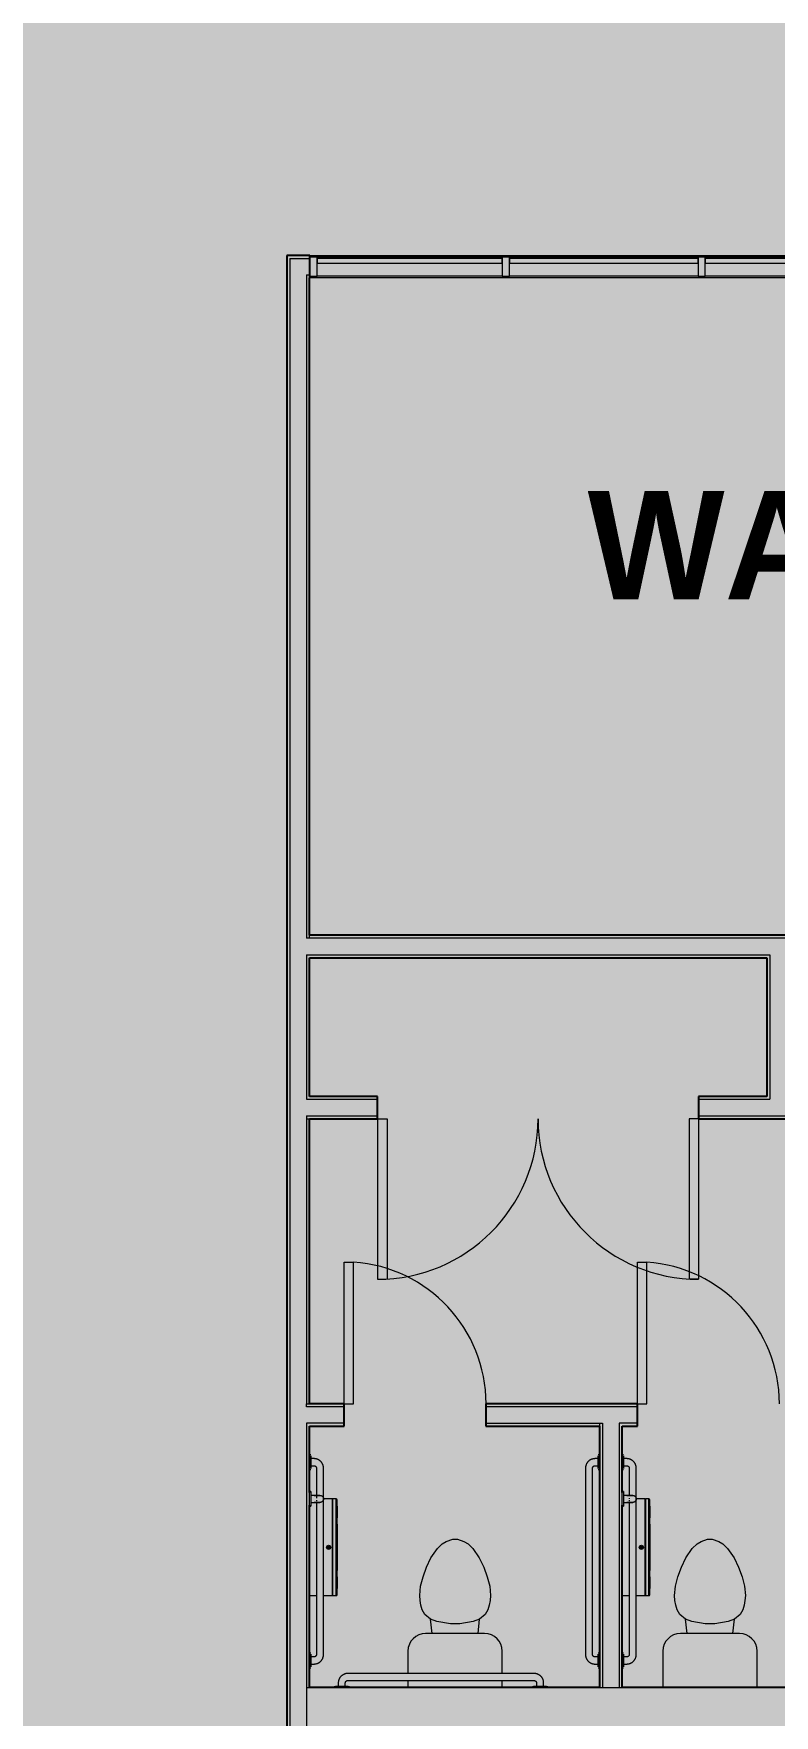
# Model space of a CAD drawing. Header units: inches. Extents: x -214893 to 4535, y -128673 to 1725.
# Drawn here: x 706.9 to 863.9, y -510.1 to -153.8 of the extents above; entities that cross this region are included whole.
import ezdxf

# ---------------------------------------------------------------- set-up
doc = ezdxf.new("R2010")
doc.units = ezdxf.units.IN
doc.header["$MEASUREMENT"] = 0
for name, color, linetype, lineweight in [('A-AREA-IDEN', 2, 'Continuous', 9), ('A-DETL-GENF', 92, 'Continuous', 9), ('A-DOOR', 31, 'Continuous', 9), ('A-GLAZ-CURT', 52, 'Continuous', 9), ('A-GLAZ-CWMG', 51, 'Continuous', 9), ('A-WALL', 113, 'Continuous', 9), ('I-WALL', 2, 'Continuous', 9), ('P-SANR-FIXT', 6, 'Continuous', 9), ('Q-SPCQ', 91, 'Continuous', 9)]:
    doc.layers.add(name, color=color, linetype=linetype, lineweight=lineweight)
doc.styles.add('Century Gothic_B', font='GOTHICB.TTF', dxfattribs={"height": 22.977918})

# ---------------------------------------------------------------- blocks, each defined once
blk = doc.blocks.new('Single-Flush - 30_ x 80_-506743-Floor Plan - Warehouse')
at = {"layer": 'A-DOOR', "lineweight": 13}
for p, q in [((13, -2.375), (13, -32.375)), ((15, -2.375), (13, -2.375)), ((15, -2.375), (15, -32.375)), ((15, -32.375), (13, -32.375))]:
    blk.add_line(p, q, dxfattribs=at)
at = {"layer": 'A-DOOR'}
blk.add_arc((15, -2.375), 30.067, 180, 266.18593, dxfattribs=at)
blk = doc.blocks.new('System Panel - Glazed-700942-Floor Plan - Warehouse')
at = {"layer": 'A-GLAZ-CURT'}
for p, q in [((19.625, 1.75), (-19.625, 1.75)), ((-19.625, 1.75), (-19.625, 0.75)), ((-19.625, 0.75), (19.625, 0.75)), ((19.625, 0.75), (19.625, 1.75))]:
    blk.add_line(p, q, dxfattribs=at)
blk = doc.blocks.new('Rectangular Mullion - 2_5_ x 5_ rectangular-700939-Floor Plan - Warehouse')
at = {"layer": 'A-GLAZ-CWMG'}
for p, q in [((806.23, -201.21), (766.98, -201.21)), ((806.23, -205.21), (766.98, -205.21))]:
    blk.add_line(p, q, dxfattribs=at)
blk = doc.blocks.new('Rectangular Mullion - 2_5_ x 5_ rectangular-613861-Floor Plan - Warehouse')
at = {"layer": 'A-GLAZ-CWMG', "lineweight": 13}
for p, q in [((0, 2), (-1.5, 2)), ((-1.5, 2), (-1.5, -2)), ((0, -2), (0, 2)), ((-1.5, -2), (0, -2))]:
    blk.add_line(p, q, dxfattribs=at)
blk = doc.blocks.new('System Panel - Glazed-700943-Floor Plan - Warehouse')
at = {"layer": 'A-GLAZ-CURT'}
for p, q in [((20, 1.75), (-20, 1.75)), ((-20, 1.75), (-20, 0.75)), ((-20, 0.75), (20, 0.75)), ((20, 0.75), (20, 1.75))]:
    blk.add_line(p, q, dxfattribs=at)
blk = doc.blocks.new('Rectangular Mullion - 2_5_ x 5_ rectangular-700941-Floor Plan - Warehouse')
at = {"layer": 'A-GLAZ-CWMG'}
for p, q in [((847.73, -201.21), (807.73, -201.21)), ((847.73, -205.21), (807.73, -205.21))]:
    blk.add_line(p, q, dxfattribs=at)
blk = doc.blocks.new('Rectangular Mullion - 2_5_ x 5_ rectangular-613858-Floor Plan - Warehouse')
at = {"layer": 'A-GLAZ-CWMG', "lineweight": 13}
for p, q in [((-0.75, 2), (0.75, 2)), ((-0.75, -2), (-0.75, 2)), ((0.75, 2), (0.75, -2)), ((0.75, -2), (-0.75, -2))]:
    blk.add_line(p, q, dxfattribs=at)
blk = doc.blocks.new('Toilet-Domestic-3D - Toilet-Domestic-3D-653878-Floor Plan - Warehouse')
at = {"layer": 'P-SANR-FIXT'}
for p, q in [((-3.74, 10), (-2.74, 11)), ((-2.74, 11), (-1.87, 11.5)), ((-1.87, 11.5), (-0.5, 12)), ((-0.5, 12), (0.5, 12)), ((0.5, 12), (1.87, 11.5)), ((1.87, 11.5), (2.74, 11)), ((2.74, 11), (3.74, 10)), ((-6.06, 6), (-5.13, 8)), ((-5.13, 8), (-3.74, 10)), ((3.74, 10), (5.13, 8)), ((5.13, 8), (6.06, 6)), ((-7.33, 1.99), (-6.79, 4)), ((-6.79, 4), (-6.06, 6)), ((6.06, 6), (6.79, 4)), ((6.79, 4), (7.33, 1.99)), ((-7.5, 0), (-7.33, 1.99)), ((7.33, 1.99), (7.5, 0)), ((-7.41, -1), (-7.5, 0)), ((-7.24, -2), (-7.41, -1)), ((-6.97, -3), (-7.24, -2)), ((-6.4, -4), (-6.97, -3)), ((6.97, -3), (6.4, -4)), ((7.24, -2), (6.97, -3)), ((7.41, -1), (7.24, -2)), ((7.5, 0), (7.41, -1)), ((-5.21, -5), (-6.4, -4)), ((-3.84, -5.5), (-5.21, -5)), ((-4.86, -8.02), (-5.21, -5)), ((-1, -6), (-3.84, -5.5)), ((1, -6), (-1, -6)), ((3.84, -5.5), (1, -6)), ((5.21, -5), (3.84, -5.5)), ((4.86, -8.02), (5.21, -5)), ((6.4, -4), (5.21, -5)), ((6.25, -8.02), (-6.25, -8.02)), ((-9.98, -11.75), (-9.98, -16.5)), ((9.98, -16.51), (9.98, -11.75)), ((-9.98, -17.95), (-9.98, -19.48)), ((9.98, -19.48), (9.98, -17.95))]:
    blk.add_line(p, q, dxfattribs=at)
for centre, start, end in [((-6.25, -11.75), 90, 180), ((6.25, -11.75), 0, 90)]:
    blk.add_arc(centre, 3.73, start, end, dxfattribs=at)
blk = doc.blocks.new('Toilet-Domestic-3D - Toilet-Domestic-3D-V4-Floor Plan - Warehouse')
at = {"layer": 'P-SANR-FIXT'}
for p, q in [((-3.74, 10), (-2.74, 11)), ((-2.74, 11), (-1.87, 11.5)), ((-1.87, 11.5), (-0.5, 12)), ((-0.5, 12), (0.5, 12)), ((0.5, 12), (1.87, 11.5)), ((1.87, 11.5), (2.74, 11)), ((2.74, 11), (3.74, 10)), ((-6.06, 6), (-5.13, 8)), ((-5.13, 8), (-3.74, 10)), ((3.74, 10), (5.13, 8)), ((5.13, 8), (6.06, 6)), ((-7.33, 1.99), (-6.79, 4)), ((-6.79, 4), (-6.06, 6)), ((6.06, 6), (6.79, 4)), ((6.79, 4), (7.33, 1.99)), ((-7.5, 0), (-7.33, 1.99)), ((7.33, 1.99), (7.5, 0)), ((-7.41, -1), (-7.5, 0)), ((-7.24, -2), (-7.41, -1)), ((-6.97, -3), (-7.24, -2)), ((-6.4, -4), (-6.97, -3)), ((6.97, -3), (6.4, -4)), ((7.24, -2), (6.97, -3)), ((7.41, -1), (7.24, -2)), ((7.5, 0), (7.41, -1)), ((-5.21, -5), (-6.4, -4)), ((-3.84, -5.5), (-5.21, -5)), ((-4.86, -8.02), (-5.21, -5)), ((-1, -6), (-3.84, -5.5)), ((1, -6), (-1, -6)), ((3.84, -5.5), (1, -6)), ((5.21, -5), (3.84, -5.5)), ((4.86, -8.02), (5.21, -5)), ((6.4, -4), (5.21, -5)), ((6.25, -8.02), (-6.25, -8.02)), ((-9.98, -11.75), (-9.98, -19.48)), ((9.98, -19.48), (9.98, -11.75))]:
    blk.add_line(p, q, dxfattribs=at)
for centre, start, end in [((-6.25, -11.75), 90, 180), ((6.25, -11.75), 0, 90)]:
    blk.add_arc(centre, 3.73, start, end, dxfattribs=at)
blk = doc.blocks.new('817_Grab_Bars - 8170-001420-654244-Floor Plan - Warehouse')
at = {"layer": 'Q-SPCQ'}
for p, q in [((765.64, -454.9), (765.36, -454.9)), ((765.64, -455.11), (765.64, -456.46)), ((766.36, -455.71), (765.64, -455.71)), ((765.36, -458.02), (765.64, -458.02)), ((765.64, -456.46), (765.64, -457.81)), ((765.64, -457.21), (766.36, -457.21)), ((766.86, -457.71), (766.86, -464.05)), ((768.36, -497.21), (768.36, -457.71)), ((766.86, -464.47), (766.86, -464.64)), ((766.86, -464.78), (766.86, -497.21)), ((765.64, -496.9), (765.36, -496.9)), ((765.64, -497.11), (765.64, -498.46)), ((766.36, -497.71), (765.64, -497.71)), ((765.64, -498.46), (765.64, -499.81)), ((765.36, -500.02), (765.64, -500.02)), ((765.64, -499.21), (766.36, -499.21))]:
    blk.add_line(p, q, dxfattribs=at)
at = {"layer": 'Q-SPCQ', "flags": 128}
for points in [[(768.36, -457.71), (768.36, -457.63), (768.35, -457.55), (768.35, -457.47), (768.33, -457.39), (768.32, -457.31), (768.3, -457.24), (768.28, -457.16), (768.26, -457.08), (768.23, -457.01), (768.2, -456.93), (768.17, -456.86), (768.13, -456.79), (768.1, -456.72), (768.05, -456.65), (768.01, -456.58), (767.96, -456.52), (767.91, -456.45), (767.86, -456.39), (767.81, -456.33), (767.75, -456.28), (767.69, -456.22), (767.63, -456.17), (767.57, -456.12), (767.51, -456.07), (767.44, -456.03), (767.37, -455.99), (767.3, -455.95), (767.23, -455.91), (767.16, -455.88), (767.08, -455.85), (767.01, -455.82), (766.93, -455.79), (766.86, -455.77), (766.78, -455.76), (766.7, -455.74), (766.62, -455.73), (766.54, -455.72), (766.46, -455.71), (766.38, -455.71), (766.36, -455.71)], [(766.36, -457.21), (766.38, -457.21), (766.4, -457.21), (766.42, -457.21), (766.44, -457.22), (766.46, -457.22), (766.48, -457.23), (766.5, -457.23), (766.52, -457.24), (766.54, -457.24), (766.55, -457.25), (766.57, -457.26), (766.59, -457.27), (766.61, -457.28), (766.63, -457.29), (766.64, -457.3), (766.66, -457.31), (766.67, -457.32), (766.69, -457.33), (766.7, -457.35), (766.72, -457.36), (766.73, -457.38), (766.74, -457.39), (766.76, -457.41), (766.77, -457.42), (766.78, -457.44), (766.79, -457.46), (766.8, -457.48), (766.81, -457.49), (766.82, -457.51), (766.83, -457.53), (766.83, -457.55), (766.84, -457.57), (766.84, -457.59), (766.85, -457.61), (766.85, -457.63), (766.86, -457.65), (766.86, -457.67), (766.86, -457.69), (766.86, -457.71), (766.86, -457.71)], [(766.36, -499.21), (766.44, -499.21), (766.52, -499.2), (766.6, -499.2), (766.68, -499.19), (766.76, -499.17), (766.83, -499.15), (766.91, -499.13), (766.99, -499.11), (767.06, -499.08), (767.14, -499.05), (767.21, -499.02), (767.28, -498.98), (767.35, -498.95), (767.42, -498.91), (767.49, -498.86), (767.55, -498.82), (767.62, -498.77), (767.68, -498.71), (767.74, -498.66), (767.79, -498.6), (767.85, -498.55), (767.9, -498.49), (767.95, -498.42), (768, -498.36), (768.04, -498.29), (768.08, -498.22), (768.12, -498.15), (768.16, -498.08), (768.19, -498.01), (768.22, -497.94), (768.25, -497.86), (768.28, -497.78), (768.3, -497.71), (768.32, -497.63), (768.33, -497.55), (768.34, -497.47), (768.35, -497.39), (768.36, -497.31), (768.36, -497.23), (768.36, -497.21)], [(766.86, -497.21), (766.86, -497.23), (766.86, -497.25), (766.86, -497.27), (766.85, -497.29), (766.85, -497.31), (766.85, -497.33), (766.84, -497.35), (766.83, -497.37), (766.83, -497.39), (766.82, -497.41), (766.81, -497.42), (766.8, -497.44), (766.79, -497.46), (766.78, -497.48), (766.77, -497.49), (766.76, -497.51), (766.75, -497.53), (766.74, -497.54), (766.72, -497.56), (766.71, -497.57), (766.69, -497.58), (766.68, -497.6), (766.66, -497.61), (766.65, -497.62), (766.63, -497.63), (766.61, -497.64), (766.6, -497.65), (766.58, -497.66), (766.56, -497.67), (766.54, -497.68), (766.52, -497.68), (766.5, -497.69), (766.48, -497.7), (766.46, -497.7), (766.44, -497.7), (766.42, -497.71), (766.4, -497.71), (766.38, -497.71), (766.36, -497.71), (766.36, -497.71)]]:
    blk.add_lwpolyline(points, dxfattribs=at)
blk = doc.blocks.new('817_Grab_Bars - 8170-001420-V7-Floor Plan - Warehouse')
at = {"layer": 'Q-SPCQ'}
for p, q in [((812.98, -501.21), (773.48, -501.21)), ((770.67, -503.93), (770.67, -504.21)), ((770.88, -503.93), (772.23, -503.93)), ((771.48, -503.21), (771.48, -503.93)), ((772.23, -503.93), (773.59, -503.93)), ((772.98, -503.93), (772.98, -503.21)), ((773.48, -502.71), (812.98, -502.71)), ((773.8, -504.21), (773.8, -503.93)), ((812.67, -503.93), (812.67, -504.21)), ((812.88, -503.93), (814.23, -503.93)), ((813.48, -503.21), (813.48, -503.93)), ((814.23, -503.93), (815.59, -503.93)), ((814.98, -503.93), (814.98, -503.21)), ((815.8, -504.21), (815.8, -503.93))]:
    blk.add_line(p, q, dxfattribs=at)
at = {"layer": 'Q-SPCQ', "flags": 128}
for points in [[(773.48, -501.21), (773.4, -501.21), (773.32, -501.22), (773.25, -501.23), (773.17, -501.24), (773.09, -501.25), (773.01, -501.27), (772.93, -501.29), (772.86, -501.31), (772.78, -501.34), (772.71, -501.37), (772.63, -501.4), (772.56, -501.44), (772.49, -501.48), (772.42, -501.52), (772.36, -501.56), (772.29, -501.61), (772.23, -501.66), (772.17, -501.71), (772.11, -501.76), (772.05, -501.82), (772, -501.88), (771.94, -501.94), (771.89, -502), (771.85, -502.06), (771.8, -502.13), (771.76, -502.2), (771.72, -502.27), (771.68, -502.34), (771.65, -502.41), (771.62, -502.49), (771.59, -502.56), (771.57, -502.64), (771.55, -502.71), (771.53, -502.79), (771.51, -502.87), (771.5, -502.95), (771.49, -503.03), (771.49, -503.11), (771.48, -503.19), (771.48, -503.21)], [(814.98, -503.21), (814.98, -503.13), (814.98, -503.05), (814.97, -502.97), (814.96, -502.89), (814.94, -502.81), (814.93, -502.74), (814.91, -502.66), (814.88, -502.58), (814.86, -502.51), (814.83, -502.43), (814.79, -502.36), (814.76, -502.29), (814.72, -502.22), (814.68, -502.15), (814.64, -502.08), (814.59, -502.02), (814.54, -501.95), (814.49, -501.89), (814.43, -501.83), (814.38, -501.78), (814.32, -501.72), (814.26, -501.67), (814.2, -501.62), (814.13, -501.57), (814.07, -501.53), (814, -501.49), (813.93, -501.45), (813.86, -501.41), (813.78, -501.38), (813.71, -501.35), (813.63, -501.32), (813.56, -501.29), (813.48, -501.27), (813.4, -501.26), (813.32, -501.24), (813.25, -501.23), (813.17, -501.22), (813.09, -501.21), (813.01, -501.21), (812.98, -501.21)], [(772.98, -503.21), (772.98, -503.19), (772.99, -503.17), (772.99, -503.15), (772.99, -503.13), (772.99, -503.11), (773, -503.09), (773, -503.07), (773.01, -503.05), (773.02, -503.03), (773.02, -503.02), (773.03, -503), (773.04, -502.98), (773.05, -502.96), (773.06, -502.95), (773.07, -502.93), (773.08, -502.91), (773.1, -502.9), (773.11, -502.88), (773.12, -502.87), (773.14, -502.85), (773.15, -502.84), (773.17, -502.83), (773.18, -502.81), (773.2, -502.8), (773.21, -502.79), (773.23, -502.78), (773.25, -502.77), (773.27, -502.76), (773.28, -502.75), (773.3, -502.74), (773.32, -502.74), (773.34, -502.73), (773.36, -502.73), (773.38, -502.72), (773.4, -502.72), (773.42, -502.72), (773.44, -502.71), (773.46, -502.71), (773.48, -502.71), (773.48, -502.71)], [(812.98, -502.71), (813, -502.71), (813.02, -502.71), (813.04, -502.71), (813.06, -502.72), (813.08, -502.72), (813.1, -502.73), (813.12, -502.73), (813.14, -502.74), (813.16, -502.74), (813.18, -502.75), (813.2, -502.76), (813.22, -502.77), (813.23, -502.78), (813.25, -502.79), (813.27, -502.8), (813.28, -502.81), (813.3, -502.82), (813.31, -502.83), (813.33, -502.85), (813.34, -502.86), (813.36, -502.88), (813.37, -502.89), (813.38, -502.91), (813.39, -502.92), (813.41, -502.94), (813.42, -502.96), (813.43, -502.98), (813.43, -502.99), (813.44, -503.01), (813.45, -503.03), (813.46, -503.05), (813.46, -503.07), (813.47, -503.09), (813.47, -503.11), (813.48, -503.13), (813.48, -503.15), (813.48, -503.17), (813.48, -503.19), (813.48, -503.21), (813.48, -503.21)]]:
    blk.add_lwpolyline(points, dxfattribs=at)
blk = doc.blocks.new('Dispenser-Toilet_Tissue-Frost_Products_LTD_-Jumbo-169 - Steel-Brushed-Stainless_Steel-V9-Floor Plan - Warehouse')
at = {"layer": 'Q-SPCQ', "lineweight": 13}
for p, q in [((770.2, -464.24), (768.33, -464.24)), ((770.2, -464.24), (770.2, -484.73)), ((770.26, -484.68), (770.26, -464.3)), ((770.29, -464.3), (770.26, -464.3)), ((771.06, -464.24), (770.29, -464.24)), ((770.29, -464.24), (770.29, -464.3)), ((770.29, -464.3), (770.29, -484.68)), ((771.06, -484.73), (771.06, -464.24)), ((771.22, -465.75), (771.22, -464.4)), ((771.22, -483.22), (771.22, -465.75)), ((771.32, -468.08), (771.32, -465.91)), ((771.22, -469.55), (771.22, -468.24)), ((771.32, -479.24), (771.32, -469.73)), ((769.26, -474.44), (769.26, -474.53)), ((769.6, -474.44), (769.26, -474.44)), ((769.26, -474.53), (769.6, -474.53)), ((769.6, -474.53), (769.6, -474.44)), ((771.22, -480.73), (771.22, -479.42)), ((771.32, -483.06), (771.32, -480.89)), ((771.22, -484.58), (771.22, -483.22)), ((765.36, -484.73), (766.89, -484.73)), ((768.33, -484.73), (770.2, -484.73)), ((770.26, -484.68), (770.29, -484.68)), ((770.29, -484.68), (770.29, -484.73)), ((770.29, -484.73), (771.06, -484.73))]:
    blk.add_line(p, q, dxfattribs=at)
for radius in [0.437, 0.357]:
    blk.add_circle((769.44, -474.49), radius, dxfattribs=at)
for centre, radius, start, end in [((770.2, -464.3), 0.06, 0, 90), ((771.06, -464.4), 0.16, 0, 90), ((771.14, -465.91), 0.18, 0, 63.6122), ((771.2, -467.46), 0.118, 10.8116, 82.3569), ((771.17, -467.46), 0.151, 289.6341, 357.321), ((771.17, -467.48), 0.151, 289.6341, 356.8331), ((771.14, -467.49), 0.18, 296.3878, 0), ((771.2, -468.06), 0.119, 10.0401, 81.5195), ((771.17, -468.06), 0.151, 289.6341, 357.321), ((771.17, -468.07), 0.151, 289.6341, 357.321), ((771.14, -468.08), 0.18, 296.3878, 0), ((771.1, -469.73), 0.22, 0, 56.9443), ((771.1, -479.24), 0.22, 303.0557, 0), ((771.14, -480.89), 0.18, 0, 63.6122), ((771.17, -480.9), 0.151, 2.679, 70.3659), ((771.17, -480.91), 0.151, 2.679, 70.3659), ((771.2, -480.91), 0.119, 278.4805, 349.9599), ((771.14, -481.48), 0.18, 0, 63.6084), ((771.17, -481.49), 0.151, 3.1667, 70.3726), ((771.17, -481.51), 0.151, 2.679, 70.3653), ((771.2, -481.51), 0.118, 277.6431, 349.1884), ((771.14, -483.06), 0.18, 296.3878, 0), ((770.2, -484.67), 0.0601, 270, 357.3185), ((771.06, -484.57), 0.16, 270, 359.0019)]:
    blk.add_arc(centre, radius, start, end, dxfattribs=at)
blk = doc.blocks.new('817_Grab_Bars - 8170-001420-V6-Floor Plan - Warehouse')
at = {"layer": 'Q-SPCQ'}
for p, q in [((770.67, -516.21), (770.67, -516.49)), ((772.23, -516.49), (770.88, -516.49)), ((771.48, -516.49), (771.48, -517.21)), ((773.59, -516.49), (772.23, -516.49)), ((772.98, -517.21), (772.98, -516.49)), ((773.8, -516.49), (773.8, -516.21)), ((812.67, -516.21), (812.67, -516.49)), ((814.23, -516.49), (812.88, -516.49)), ((813.48, -516.49), (813.48, -517.21)), ((815.59, -516.49), (814.23, -516.49)), ((814.98, -517.21), (814.98, -516.49)), ((815.8, -516.49), (815.8, -516.21)), ((812.98, -517.71), (773.48, -517.71)), ((773.48, -519.21), (812.98, -519.21))]:
    blk.add_line(p, q, dxfattribs=at)
at = {"layer": 'Q-SPCQ', "flags": 128}
for points in [[(771.48, -517.21), (771.49, -517.29), (771.49, -517.37), (771.5, -517.45), (771.51, -517.53), (771.52, -517.61), (771.54, -517.69), (771.56, -517.76), (771.59, -517.84), (771.61, -517.92), (771.64, -517.99), (771.68, -518.06), (771.71, -518.13), (771.75, -518.2), (771.79, -518.27), (771.83, -518.34), (771.88, -518.41), (771.93, -518.47), (771.98, -518.53), (772.03, -518.59), (772.09, -518.65), (772.15, -518.7), (772.21, -518.75), (772.27, -518.8), (772.34, -518.85), (772.4, -518.89), (772.47, -518.94), (772.54, -518.97), (772.61, -519.01), (772.69, -519.04), (772.76, -519.07), (772.83, -519.1), (772.91, -519.13), (772.99, -519.15), (773.07, -519.17), (773.14, -519.18), (773.22, -519.19), (773.3, -519.2), (773.38, -519.21), (773.46, -519.21), (773.48, -519.21)], [(773.48, -517.71), (773.46, -517.71), (773.44, -517.71), (773.42, -517.71), (773.4, -517.7), (773.39, -517.7), (773.37, -517.7), (773.35, -517.69), (773.33, -517.69), (773.31, -517.68), (773.29, -517.67), (773.27, -517.66), (773.25, -517.65), (773.24, -517.64), (773.22, -517.63), (773.2, -517.62), (773.19, -517.61), (773.17, -517.6), (773.15, -517.59), (773.14, -517.57), (773.13, -517.56), (773.11, -517.54), (773.1, -517.53), (773.09, -517.51), (773.07, -517.5), (773.06, -517.48), (773.05, -517.46), (773.04, -517.45), (773.03, -517.43), (773.03, -517.41), (773.02, -517.39), (773.01, -517.37), (773.01, -517.35), (773, -517.33), (773, -517.32), (772.99, -517.3), (772.99, -517.28), (772.99, -517.26), (772.99, -517.24), (772.98, -517.22), (772.98, -517.21)], [(812.98, -519.21), (813.06, -519.21), (813.14, -519.2), (813.22, -519.2), (813.3, -519.19), (813.38, -519.17), (813.46, -519.15), (813.54, -519.13), (813.61, -519.11), (813.69, -519.08), (813.76, -519.05), (813.84, -519.02), (813.91, -518.98), (813.98, -518.95), (814.05, -518.91), (814.11, -518.86), (814.18, -518.82), (814.24, -518.77), (814.3, -518.71), (814.36, -518.66), (814.42, -518.6), (814.47, -518.55), (814.53, -518.49), (814.58, -518.42), (814.62, -518.36), (814.67, -518.29), (814.71, -518.22), (814.75, -518.15), (814.78, -518.08), (814.82, -518.01), (814.85, -517.94), (814.88, -517.86), (814.9, -517.78), (814.92, -517.71), (814.94, -517.63), (814.96, -517.55), (814.97, -517.47), (814.98, -517.39), (814.98, -517.31), (814.98, -517.23), (814.98, -517.21)], [(813.48, -517.21), (813.48, -517.23), (813.48, -517.25), (813.48, -517.27), (813.48, -517.29), (813.47, -517.31), (813.47, -517.33), (813.47, -517.35), (813.46, -517.37), (813.45, -517.39), (813.45, -517.41), (813.44, -517.42), (813.43, -517.44), (813.42, -517.46), (813.41, -517.48), (813.4, -517.49), (813.39, -517.51), (813.37, -517.53), (813.36, -517.54), (813.35, -517.56), (813.33, -517.57), (813.32, -517.58), (813.3, -517.6), (813.29, -517.61), (813.27, -517.62), (813.25, -517.63), (813.24, -517.64), (813.22, -517.65), (813.2, -517.66), (813.18, -517.67), (813.17, -517.68), (813.15, -517.68), (813.13, -517.69), (813.11, -517.7), (813.09, -517.7), (813.07, -517.7), (813.05, -517.71), (813.03, -517.71), (813.01, -517.71), (812.99, -517.71), (812.98, -517.71)]]:
    blk.add_lwpolyline(points, dxfattribs=at)
blk = doc.blocks.new('817_Grab_Bars - 8170-001420-V13-Floor Plan - Warehouse')
at = {"layer": 'Q-SPCQ'}
for p, q in [((831.89, -454.9), (831.61, -454.9)), ((831.89, -455.11), (831.89, -456.46)), ((832.61, -455.71), (831.89, -455.71)), ((831.61, -458.02), (831.89, -458.02)), ((831.89, -456.46), (831.89, -457.81)), ((831.89, -457.21), (832.61, -457.21)), ((833.11, -457.71), (833.11, -463.69)), ((834.61, -497.21), (834.61, -457.71)), ((833.11, -464.06), (833.11, -464.23)), ((833.11, -464.47), (833.11, -464.64)), ((833.11, -464.78), (833.11, -497.21)), ((831.89, -496.9), (831.61, -496.9)), ((831.89, -497.11), (831.89, -498.46)), ((832.61, -497.71), (831.89, -497.71)), ((831.89, -498.46), (831.89, -499.81)), ((831.61, -500.02), (831.89, -500.02)), ((831.89, -499.21), (832.61, -499.21))]:
    blk.add_line(p, q, dxfattribs=at)
at = {"layer": 'Q-SPCQ', "flags": 128}
for points in [[(834.61, -457.71), (834.61, -457.63), (834.6, -457.55), (834.6, -457.47), (834.58, -457.39), (834.57, -457.31), (834.55, -457.24), (834.53, -457.16), (834.51, -457.08), (834.48, -457.01), (834.45, -456.93), (834.42, -456.86), (834.38, -456.79), (834.35, -456.72), (834.3, -456.65), (834.26, -456.58), (834.21, -456.52), (834.16, -456.45), (834.11, -456.39), (834.06, -456.33), (834, -456.28), (833.94, -456.22), (833.88, -456.17), (833.82, -456.12), (833.76, -456.07), (833.69, -456.03), (833.62, -455.99), (833.55, -455.95), (833.48, -455.91), (833.41, -455.88), (833.33, -455.85), (833.26, -455.82), (833.18, -455.79), (833.11, -455.77), (833.03, -455.76), (832.95, -455.74), (832.87, -455.73), (832.79, -455.72), (832.71, -455.71), (832.63, -455.71), (832.61, -455.71)], [(832.61, -457.21), (832.63, -457.21), (832.65, -457.21), (832.67, -457.21), (832.69, -457.22), (832.71, -457.22), (832.73, -457.23), (832.75, -457.23), (832.77, -457.24), (832.79, -457.24), (832.8, -457.25), (832.82, -457.26), (832.84, -457.27), (832.86, -457.28), (832.88, -457.29), (832.89, -457.3), (832.91, -457.31), (832.92, -457.32), (832.94, -457.33), (832.95, -457.35), (832.97, -457.36), (832.98, -457.38), (832.99, -457.39), (833.01, -457.41), (833.02, -457.42), (833.03, -457.44), (833.04, -457.46), (833.05, -457.48), (833.06, -457.49), (833.07, -457.51), (833.08, -457.53), (833.08, -457.55), (833.09, -457.57), (833.09, -457.59), (833.1, -457.61), (833.1, -457.63), (833.11, -457.65), (833.11, -457.67), (833.11, -457.69), (833.11, -457.71), (833.11, -457.71)], [(832.61, -499.21), (832.69, -499.21), (832.77, -499.2), (832.85, -499.2), (832.93, -499.19), (833.01, -499.17), (833.08, -499.15), (833.16, -499.13), (833.24, -499.11), (833.31, -499.08), (833.39, -499.05), (833.46, -499.02), (833.53, -498.98), (833.6, -498.95), (833.67, -498.91), (833.74, -498.86), (833.8, -498.82), (833.87, -498.77), (833.93, -498.71), (833.99, -498.66), (834.04, -498.6), (834.1, -498.55), (834.15, -498.49), (834.2, -498.42), (834.25, -498.36), (834.29, -498.29), (834.33, -498.22), (834.37, -498.15), (834.41, -498.08), (834.44, -498.01), (834.47, -497.94), (834.5, -497.86), (834.53, -497.78), (834.55, -497.71), (834.57, -497.63), (834.58, -497.55), (834.59, -497.47), (834.6, -497.39), (834.61, -497.31), (834.61, -497.23), (834.61, -497.21)], [(833.11, -497.21), (833.11, -497.23), (833.11, -497.25), (833.11, -497.27), (833.1, -497.29), (833.1, -497.31), (833.1, -497.33), (833.09, -497.35), (833.08, -497.37), (833.08, -497.39), (833.07, -497.41), (833.06, -497.42), (833.05, -497.44), (833.04, -497.46), (833.03, -497.48), (833.02, -497.49), (833.01, -497.51), (833, -497.53), (832.99, -497.54), (832.97, -497.56), (832.96, -497.57), (832.94, -497.58), (832.93, -497.6), (832.91, -497.61), (832.9, -497.62), (832.88, -497.63), (832.86, -497.64), (832.85, -497.65), (832.83, -497.66), (832.81, -497.67), (832.79, -497.68), (832.77, -497.68), (832.75, -497.69), (832.73, -497.7), (832.71, -497.7), (832.69, -497.7), (832.67, -497.71), (832.65, -497.71), (832.63, -497.71), (832.61, -497.71), (832.61, -497.71)]]:
    blk.add_lwpolyline(points, dxfattribs=at)
blk = doc.blocks.new('Dispenser-Toilet_Tissue-Frost_Products_LTD_-Jumbo-169 - Steel-Brushed-Stainless_Steel-V17-Floor Plan - Warehouse')
at = {"layer": 'Q-SPCQ', "lineweight": 13}
for p, q in [((836.45, -464.24), (834.57, -464.24)), ((836.45, -464.24), (836.45, -484.73)), ((836.51, -484.68), (836.51, -464.3)), ((836.54, -464.3), (836.51, -464.3)), ((837.31, -464.24), (836.54, -464.24)), ((836.54, -464.24), (836.54, -464.3)), ((836.54, -464.3), (836.54, -484.68)), ((837.31, -484.73), (837.31, -464.24)), ((837.47, -465.75), (837.47, -464.4)), ((837.47, -483.22), (837.47, -465.75)), ((837.57, -468.08), (837.57, -465.91)), ((837.47, -469.55), (837.47, -468.24)), ((837.57, -479.24), (837.57, -469.73)), ((835.51, -474.44), (835.51, -474.53)), ((835.85, -474.44), (835.51, -474.44)), ((835.51, -474.53), (835.85, -474.53)), ((835.85, -474.53), (835.85, -474.44)), ((837.47, -480.73), (837.47, -479.42)), ((837.57, -483.06), (837.57, -480.89)), ((837.47, -484.58), (837.47, -483.22)), ((831.61, -484.73), (833.14, -484.73)), ((834.58, -484.73), (836.45, -484.73)), ((836.51, -484.68), (836.54, -484.68)), ((836.54, -484.68), (836.54, -484.73)), ((836.54, -484.73), (837.31, -484.73))]:
    blk.add_line(p, q, dxfattribs=at)
for radius in [0.437, 0.357]:
    blk.add_circle((835.69, -474.49), radius, dxfattribs=at)
for centre, radius, start, end in [((836.45, -464.3), 0.06, 0, 90), ((837.31, -464.4), 0.16, 0, 90), ((837.39, -465.91), 0.18, 0, 63.6122), ((837.45, -467.46), 0.118, 10.8116, 82.3569), ((837.42, -467.46), 0.151, 289.6341, 357.321), ((837.42, -467.48), 0.151, 289.6341, 356.8331), ((837.39, -467.49), 0.18, 296.3878, 0), ((837.45, -468.06), 0.119, 10.0401, 81.5195), ((837.42, -468.06), 0.151, 289.6341, 357.321), ((837.42, -468.07), 0.151, 289.6341, 357.321), ((837.39, -468.08), 0.18, 296.3878, 0), ((837.35, -469.73), 0.22, 0, 56.9443), ((837.35, -479.24), 0.22, 303.0557, 0), ((837.39, -480.89), 0.18, 0, 63.6122), ((837.42, -480.9), 0.151, 2.679, 70.3659), ((837.42, -480.91), 0.151, 2.679, 70.3659), ((837.45, -480.91), 0.119, 278.4805, 349.9599), ((837.39, -481.48), 0.18, 0, 63.6084), ((837.42, -481.49), 0.151, 3.1667, 70.3726), ((837.42, -481.51), 0.151, 2.679, 70.3653), ((837.45, -481.51), 0.118, 277.6431, 349.1884), ((837.39, -483.06), 0.18, 296.3878, 0), ((836.45, -484.67), 0.0601, 270, 357.3185), ((837.31, -484.57), 0.16, 270, 359.0019)]:
    blk.add_arc(centre, radius, start, end, dxfattribs=at)
blk = doc.blocks.new('817_Grab_Bars - 8170-001180-658916-Floor Plan - Warehouse')
at = {"layer": 'Q-SPCQ'}
for p, q in [((765.64, -462.67), (765.36, -462.67)), ((765.64, -462.67), (765.36, -462.67)), ((765.36, -462.67), (765.36, -462.88)), ((765.36, -465.8), (765.36, -462.67)), ((765.64, -462.88), (765.64, -462.67)), ((765.64, -462.67), (765.64, -462.88)), ((765.64, -462.88), (765.64, -462.67)), ((765.64, -462.67), (765.64, -465.8)), ((765.36, -465.59), (765.36, -465.8)), ((765.36, -465.8), (765.64, -465.8)), ((765.36, -465.8), (765.64, -465.8)), ((766.36, -463.48), (765.64, -463.48)), ((766.36, -463.48), (765.64, -463.48)), ((765.64, -464.98), (766.36, -464.98)), ((765.64, -464.98), (766.36, -464.98)), ((765.64, -465.8), (765.64, -465.59)), ((765.64, -465.59), (765.64, -465.8)), ((765.64, -465.8), (765.64, -465.59))]:
    blk.add_line(p, q, dxfattribs=at)
at = {"layer": 'Q-SPCQ', "flags": 128}
for points in [[(766.36, -463.48), (766.41, -463.48), (766.46, -463.48), (766.51, -463.48), (766.56, -463.48), (766.61, -463.48), (766.66, -463.48), (766.7, -463.48), (766.75, -463.48), (766.8, -463.48), (766.85, -463.48), (766.89, -463.48), (766.94, -463.48), (766.98, -463.48), (767.02, -463.48), (767.07, -463.48), (767.11, -463.48), (767.15, -463.48), (767.18, -463.48), (767.22, -463.48), (767.26, -463.48), (767.29, -463.48), (767.32, -463.48), (767.35, -463.48), (767.38, -463.48), (767.41, -463.48), (767.44, -463.48), (767.46, -463.48), (767.48, -463.48), (767.51, -463.48), (767.52, -463.48), (767.54, -463.48), (767.56, -463.48), (767.57, -463.48), (767.58, -463.48), (767.59, -463.48), (767.6, -463.48), (767.6, -463.48), (767.61, -463.48), (767.61, -463.48)], [(767.61, -463.48), (767.61, -463.48), (767.61, -463.48), (767.6, -463.48), (767.59, -463.48), (767.58, -463.48), (767.57, -463.48), (767.56, -463.48), (767.55, -463.48), (767.53, -463.48), (767.51, -463.48), (767.49, -463.48), (767.47, -463.48), (767.44, -463.48), (767.42, -463.48), (767.39, -463.48), (767.36, -463.48), (767.33, -463.48), (767.3, -463.48), (767.27, -463.48), (767.23, -463.48), (767.19, -463.48), (767.16, -463.48), (767.12, -463.48), (767.08, -463.48), (767.03, -463.48), (766.99, -463.48), (766.95, -463.48), (766.9, -463.48), (766.86, -463.48), (766.81, -463.48), (766.77, -463.48), (766.72, -463.48), (766.67, -463.48), (766.62, -463.48), (766.57, -463.48), (766.52, -463.48), (766.47, -463.48), (766.42, -463.48), (766.37, -463.48), (766.36, -463.48)], [(767.61, -464.98), (767.61, -464.98), (767.61, -464.98), (767.6, -464.98), (767.59, -464.98), (767.58, -464.98), (767.57, -464.98), (767.56, -464.98), (767.55, -464.98), (767.53, -464.98), (767.51, -464.98), (767.49, -464.98), (767.47, -464.98), (767.44, -464.98), (767.42, -464.98), (767.39, -464.98), (767.36, -464.98), (767.33, -464.98), (767.3, -464.98), (767.27, -464.98), (767.23, -464.98), (767.19, -464.98), (767.16, -464.98), (767.12, -464.98), (767.08, -464.98), (767.03, -464.98), (766.99, -464.98), (766.95, -464.98), (766.9, -464.98), (766.86, -464.98), (766.81, -464.98), (766.77, -464.98), (766.72, -464.98), (766.67, -464.98), (766.62, -464.98), (766.57, -464.98), (766.52, -464.98), (766.47, -464.98), (766.42, -464.98), (766.37, -464.98), (766.36, -464.98)], [(766.36, -464.98), (766.41, -464.98), (766.46, -464.98), (766.51, -464.98), (766.56, -464.98), (766.61, -464.98), (766.66, -464.98), (766.7, -464.98), (766.75, -464.98), (766.8, -464.98), (766.85, -464.98), (766.89, -464.98), (766.94, -464.98), (766.98, -464.98), (767.02, -464.98), (767.07, -464.98), (767.11, -464.98), (767.15, -464.98), (767.18, -464.98), (767.22, -464.98), (767.26, -464.98), (767.29, -464.98), (767.32, -464.98), (767.35, -464.98), (767.38, -464.98), (767.41, -464.98), (767.44, -464.98), (767.46, -464.98), (767.48, -464.98), (767.51, -464.98), (767.52, -464.98), (767.54, -464.98), (767.56, -464.98), (767.57, -464.98), (767.58, -464.98), (767.59, -464.98), (767.6, -464.98), (767.6, -464.98), (767.61, -464.98), (767.61, -464.98)], [(767.61, -463.48), (767.64, -463.49), (767.67, -463.49), (767.7, -463.49), (767.73, -463.49), (767.76, -463.5), (767.79, -463.51), (767.82, -463.51), (767.85, -463.52), (767.87, -463.53), (767.9, -463.54), (767.93, -463.56), (767.96, -463.57), (767.98, -463.58), (768.01, -463.6), (768.03, -463.62), (768.06, -463.63), (768.08, -463.65), (768.1, -463.67), (768.13, -463.69), (768.15, -463.71), (768.17, -463.73), (768.19, -463.76), (768.21, -463.78), (768.22, -463.8), (768.24, -463.83), (768.26, -463.86), (768.27, -463.88), (768.28, -463.91), (768.3, -463.94), (768.31, -463.96), (768.32, -463.99), (768.33, -464.02), (768.34, -464.05), (768.34, -464.08), (768.35, -464.11), (768.35, -464.14), (768.36, -464.17), (768.36, -464.2), (768.36, -464.23), (768.36, -464.23)], [(768.36, -464.23), (768.36, -464.26), (768.36, -464.29), (768.35, -464.32), (768.35, -464.35), (768.34, -464.38), (768.34, -464.41), (768.33, -464.44), (768.32, -464.47), (768.31, -464.5), (768.3, -464.53), (768.29, -464.55), (768.27, -464.58), (768.26, -464.61), (768.24, -464.63), (768.23, -464.66), (768.21, -464.68), (768.19, -464.71), (768.17, -464.73), (768.15, -464.75), (768.13, -464.77), (768.11, -464.79), (768.09, -464.81), (768.06, -464.83), (768.04, -464.85), (768.01, -464.87), (767.99, -464.88), (767.96, -464.9), (767.94, -464.91), (767.91, -464.92), (767.88, -464.93), (767.85, -464.94), (767.82, -464.95), (767.8, -464.96), (767.77, -464.97), (767.74, -464.97), (767.71, -464.98), (767.68, -464.98), (767.65, -464.98), (767.62, -464.98), (767.61, -464.98)]]:
    blk.add_lwpolyline(points, dxfattribs=at)
blk = doc.blocks.new('817_Grab_Bars - 8170-001180-V19-Floor Plan - Warehouse')
at = {"layer": 'Q-SPCQ'}
for p, q in [((873.14, -554.62), (872.86, -554.62)), ((873.14, -554.62), (872.86, -554.62)), ((872.86, -557.75), (872.86, -554.62)), ((872.86, -554.62), (872.86, -554.83)), ((873.14, -554.62), (873.14, -557.75)), ((873.14, -554.83), (873.14, -554.62)), ((873.14, -554.62), (873.14, -554.83)), ((873.14, -554.83), (873.14, -554.62)), ((873.86, -555.44), (873.14, -555.44)), ((873.86, -555.44), (873.14, -555.44)), ((872.86, -557.54), (872.86, -557.75)), ((872.86, -557.75), (873.14, -557.75)), ((872.86, -557.75), (873.14, -557.75)), ((873.14, -556.94), (873.86, -556.94)), ((873.14, -556.94), (873.86, -556.94)), ((873.14, -557.75), (873.14, -557.54)), ((873.14, -557.54), (873.14, -557.75)), ((873.14, -557.75), (873.14, -557.54))]:
    blk.add_line(p, q, dxfattribs=at)
at = {"layer": 'Q-SPCQ', "flags": 128}
for points in [[(875.11, -555.44), (875.11, -555.44), (875.11, -555.44), (875.1, -555.44), (875.09, -555.44), (875.08, -555.44), (875.07, -555.44), (875.06, -555.44), (875.05, -555.44), (875.03, -555.44), (875.01, -555.44), (874.99, -555.44), (874.97, -555.44), (874.94, -555.44), (874.92, -555.44), (874.89, -555.44), (874.86, -555.44), (874.83, -555.44), (874.8, -555.44), (874.77, -555.44), (874.73, -555.44), (874.69, -555.44), (874.66, -555.44), (874.62, -555.44), (874.58, -555.44), (874.53, -555.44), (874.49, -555.44), (874.45, -555.44), (874.4, -555.44), (874.36, -555.44), (874.31, -555.44), (874.27, -555.44), (874.22, -555.44), (874.17, -555.44), (874.12, -555.44), (874.07, -555.44), (874.02, -555.44), (873.97, -555.44), (873.92, -555.44), (873.87, -555.44), (873.86, -555.44)], [(873.86, -555.44), (873.91, -555.44), (873.96, -555.44), (874.01, -555.44), (874.06, -555.44), (874.11, -555.44), (874.16, -555.44), (874.2, -555.44), (874.25, -555.44), (874.3, -555.44), (874.35, -555.44), (874.39, -555.44), (874.44, -555.44), (874.48, -555.44), (874.52, -555.44), (874.57, -555.44), (874.61, -555.44), (874.65, -555.44), (874.68, -555.44), (874.72, -555.44), (874.76, -555.44), (874.79, -555.44), (874.82, -555.44), (874.85, -555.44), (874.88, -555.44), (874.91, -555.44), (874.94, -555.44), (874.96, -555.44), (874.98, -555.44), (875.01, -555.44), (875.02, -555.44), (875.04, -555.44), (875.06, -555.44), (875.07, -555.44), (875.08, -555.44), (875.09, -555.44), (875.1, -555.44), (875.1, -555.44), (875.11, -555.44), (875.11, -555.44)], [(875.11, -555.44), (875.14, -555.44), (875.17, -555.44), (875.2, -555.44), (875.23, -555.45), (875.26, -555.45), (875.29, -555.46), (875.32, -555.47), (875.35, -555.48), (875.37, -555.49), (875.4, -555.5), (875.43, -555.51), (875.46, -555.52), (875.48, -555.54), (875.51, -555.55), (875.53, -555.57), (875.56, -555.59), (875.58, -555.6), (875.6, -555.62), (875.63, -555.64), (875.65, -555.66), (875.67, -555.69), (875.69, -555.71), (875.71, -555.73), (875.72, -555.76), (875.74, -555.78), (875.76, -555.81), (875.77, -555.83), (875.78, -555.86), (875.8, -555.89), (875.81, -555.92), (875.82, -555.94), (875.83, -555.97), (875.84, -556), (875.84, -556.03), (875.85, -556.06), (875.85, -556.09), (875.86, -556.12), (875.86, -556.15), (875.86, -556.18), (875.86, -556.19)], [(873.86, -556.94), (873.91, -556.94), (873.96, -556.94), (874.01, -556.94), (874.06, -556.94), (874.11, -556.94), (874.16, -556.94), (874.2, -556.94), (874.25, -556.94), (874.3, -556.94), (874.35, -556.94), (874.39, -556.94), (874.44, -556.94), (874.48, -556.94), (874.52, -556.94), (874.57, -556.94), (874.61, -556.94), (874.65, -556.94), (874.68, -556.94), (874.72, -556.94), (874.76, -556.94), (874.79, -556.94), (874.82, -556.94), (874.85, -556.94), (874.88, -556.94), (874.91, -556.94), (874.94, -556.94), (874.96, -556.94), (874.98, -556.94), (875.01, -556.94), (875.02, -556.94), (875.04, -556.94), (875.06, -556.94), (875.07, -556.94), (875.08, -556.94), (875.09, -556.94), (875.1, -556.94), (875.1, -556.94), (875.11, -556.94), (875.11, -556.94)], [(875.11, -556.94), (875.11, -556.94), (875.11, -556.94), (875.1, -556.94), (875.09, -556.94), (875.08, -556.94), (875.07, -556.94), (875.06, -556.94), (875.05, -556.94), (875.03, -556.94), (875.01, -556.94), (874.99, -556.94), (874.97, -556.94), (874.94, -556.94), (874.92, -556.94), (874.89, -556.94), (874.86, -556.94), (874.83, -556.94), (874.8, -556.94), (874.77, -556.94), (874.73, -556.94), (874.69, -556.94), (874.66, -556.94), (874.62, -556.94), (874.58, -556.94), (874.53, -556.94), (874.49, -556.94), (874.45, -556.94), (874.4, -556.94), (874.36, -556.94), (874.31, -556.94), (874.27, -556.94), (874.22, -556.94), (874.17, -556.94), (874.12, -556.94), (874.07, -556.94), (874.02, -556.94), (873.97, -556.94), (873.92, -556.94), (873.87, -556.94), (873.86, -556.94)], [(875.86, -556.19), (875.86, -556.22), (875.86, -556.25), (875.85, -556.28), (875.85, -556.31), (875.84, -556.34), (875.84, -556.37), (875.83, -556.39), (875.82, -556.42), (875.81, -556.45), (875.8, -556.48), (875.79, -556.51), (875.77, -556.53), (875.76, -556.56), (875.74, -556.59), (875.73, -556.61), (875.71, -556.64), (875.69, -556.66), (875.67, -556.68), (875.65, -556.7), (875.63, -556.73), (875.61, -556.75), (875.59, -556.77), (875.56, -556.78), (875.54, -556.8), (875.51, -556.82), (875.49, -556.83), (875.46, -556.85), (875.44, -556.86), (875.41, -556.87), (875.38, -556.89), (875.35, -556.9), (875.32, -556.91), (875.3, -556.91), (875.27, -556.92), (875.24, -556.93), (875.21, -556.93), (875.18, -556.93), (875.15, -556.94), (875.12, -556.94), (875.11, -556.94)]]:
    blk.add_lwpolyline(points, dxfattribs=at)
blk = doc.blocks.new('Double-Flush - 68_ x 80_-701900-Floor Plan - Warehouse')
at = {"layer": 'A-DOOR', "lineweight": 13}
for p, q in [((-34, 36.38), (-32, 36.38)), ((-34, 2.38), (-34, 36.38)), ((-32, 2.38), (-32, 36.38)), ((32, 2.38), (32, 36.32)), ((34, 2.38), (34, 36.38)), ((-34, 2.38), (-32, 2.38)), ((34, 2.38), (32, 2.38))]:
    blk.add_line(p, q, dxfattribs=at)
at = {"layer": 'A-DOOR'}
for centre, start, end in [((-34, 2.38), 0, 90), ((34, 2.38), 90, 180)]:
    blk.add_arc(centre, 34, start, end, dxfattribs=at)

msp = doc.modelspace()

# ---------------------------------------------------------------- hatches: boundary and pattern name
at = {"layer": 'A-DETL-GENF'}
h = msp.add_hatch(color=7, dxfattribs=at)
h.paths.add_polyline_path([(3555.26, -687.96), (4511.44, -687.96), (4511.44, 1701.04), (-2108, 1701.04), (-2108, -687.96), (2852.17, -687.96)], flags=0)
h.paths.add_polyline_path([(-1744.12, -329.46), (-1744.12, -329.46), (-1744.12, -325.96)], flags=0)

# ---------------------------------------------------------------- linework, layer by layer
at = {"layer": 'A-WALL'}
for p, q in [((761.23, -201.46), (761.23, -688.46)), ((761.23, -201.46), (765.48, -201.46)), ((764.73, -204.96), (764.73, -345.46)), ((764.73, -204.96), (765.48, -204.96)), ((1030.48, -345.46), (764.73, -345.46)), ((765.36, -345.46), (765.36, -344.84)), ((764.73, -348.96), (862.89, -348.96)), ((764.73, -348.96), (764.73, -379.59)), ((862.89, -348.96), (862.89, -379.59)), ((764.73, -379.59), (779.81, -379.59)), ((847.81, -379.59), (862.89, -379.59)), ((764.73, -383.09), (764.73, -444.09)), ((764.73, -383.09), (779.81, -383.09)), ((764.73, -383.71), (765.36, -383.71)), ((847.81, -383.09), (866.39, -383.09)), ((764.73, -444.09), (765.36, -444.09)), ((764.73, -444.71), (764.73, -444.09)), ((772.73, -444.71), (764.73, -444.71)), ((834.86, -444.71), (802.73, -444.71)), ((772.73, -448.21), (764.73, -448.21)), ((764.73, -448.21), (764.73, -572.21)), ((802.73, -448.21), (827.48, -448.21)), ((826.86, -448.21), (826.86, -448.84)), ((827.48, -448.21), (827.48, -504.21)), ((834.86, -448.21), (830.98, -448.21)), ((830.98, -448.21), (830.98, -504.21)), ((764.73, -504.21), (765.36, -504.21)), ((826.86, -504.21), (831.61, -504.21))]:
    msp.add_line(p, q, dxfattribs=at)
at = {"layer": 'A-WALL', "lineweight": 25}
for p, q in [((826.86, -504.21), (765.36, -504.21)), ((868.11, -504.21), (831.61, -504.21))]:
    msp.add_line(p, q, dxfattribs=at)
at = {"layer": 'I-WALL', "lineweight": 25}
for p, q in [((760.61, -200.84), (760.61, -688.46)), ((765.48, -200.84), (760.61, -200.84)), ((765.48, -205.59), (765.48, -200.84)), ((765.36, -344.84), (765.36, -205.59)), ((765.36, -205.59), (765.48, -205.59)), ((1030.48, -344.84), (765.36, -344.84)), ((765.36, -349.59), (862.26, -349.59)), ((765.36, -378.96), (765.36, -349.59)), ((862.26, -349.59), (862.26, -378.96)), ((779.81, -378.96), (765.36, -378.96)), ((779.81, -383.71), (779.81, -378.96)), ((862.26, -378.96), (847.81, -378.96)), ((847.81, -378.96), (847.81, -383.71)), ((765.36, -444.09), (765.36, -383.71)), ((765.36, -383.71), (779.81, -383.71)), ((847.81, -383.71), (867.01, -383.71)), ((772.73, -444.09), (765.36, -444.09)), ((772.73, -448.84), (772.73, -444.09)), ((834.86, -444.09), (802.73, -444.09)), ((802.73, -444.09), (802.73, -448.84)), ((834.86, -448.84), (834.86, -444.09)), ((765.36, -448.84), (772.73, -448.84)), ((765.36, -462.88), (765.36, -448.84)), ((802.73, -448.84), (826.86, -448.84)), ((826.86, -448.84), (826.86, -504.21)), ((831.61, -448.84), (834.86, -448.84)), ((831.61, -462.88), (831.61, -448.84)), ((765.36, -504.21), (765.36, -465.59)), ((831.61, -504.21), (831.61, -465.59))]:
    msp.add_line(p, q, dxfattribs=at)
at = {"layer": 'I-WALL'}
for p, q in [((765.48, -200.84), (1055.98, -200.84)), ((1055.98, -205.59), (765.48, -205.59))]:
    msp.add_line(p, q, dxfattribs=at)

# ---------------------------------------------------------------- block references
at = {"layer": 'A-DOOR', "rotation": 180}
for name, p in [('Double-Flush - 68_ x 80_-701900-Floor Plan - Warehouse', (813.81, -381.34)), ('Single-Flush - 30_ x 80_-506743-Floor Plan - Warehouse', (787.73, -446.46)), ('Single-Flush - 30_ x 80_-506743-Floor Plan - Warehouse', (849.86, -446.46))]:
    msp.add_blockref(name, p, dxfattribs=at)
at = {"layer": 'A-GLAZ-CURT'}
for name, p in [('System Panel - Glazed-700942-Floor Plan - Warehouse', (786.61, -203.21)), ('System Panel - Glazed-700943-Floor Plan - Warehouse', (827.73, -203.21)), ('System Panel - Glazed-700943-Floor Plan - Warehouse', (869.23, -203.21))]:
    msp.add_blockref(name, p, dxfattribs=at)
at = {"layer": 'A-GLAZ-CWMG', "rotation": 180}
msp.add_blockref('Rectangular Mullion - 2_5_ x 5_ rectangular-613861-Floor Plan - Warehouse', (765.48, -203.21), dxfattribs=at)
at = {"layer": 'A-GLAZ-CWMG'}
for name, p in [('Rectangular Mullion - 2_5_ x 5_ rectangular-700939-Floor Plan - Warehouse', (0, 0)), ('Rectangular Mullion - 2_5_ x 5_ rectangular-700941-Floor Plan - Warehouse', (0, 0)), ('Rectangular Mullion - 2_5_ x 5_ rectangular-700941-Floor Plan - Warehouse', (41.5, 0))]:
    msp.add_blockref(name, p, dxfattribs=at)
at = {"layer": 'A-GLAZ-CWMG', "extrusion": (0, 0, -1), "rotation": 180}
for p in [(-806.98, -203.21), (-848.48, -203.21)]:
    msp.add_blockref('Rectangular Mullion - 2_5_ x 5_ rectangular-613858-Floor Plan - Warehouse', p, dxfattribs=at)
at = {"layer": 'P-SANR-FIXT'}
for name, p in [('Toilet-Domestic-3D - Toilet-Domestic-3D-653878-Floor Plan - Warehouse', (796.23, -484.73)), ('Toilet-Domestic-3D - Toilet-Domestic-3D-V4-Floor Plan - Warehouse', (850.23, -484.73))]:
    msp.add_blockref(name, p, dxfattribs=at)
at = {"layer": 'Q-SPCQ'}
for name, p in [('817_Grab_Bars - 8170-001420-654244-Floor Plan - Warehouse', (0, 0)), ('817_Grab_Bars - 8170-001420-V13-Floor Plan - Warehouse', (0, 0)), ('817_Grab_Bars - 8170-001180-658916-Floor Plan - Warehouse', (0, 0)), ('817_Grab_Bars - 8170-001180-V19-Floor Plan - Warehouse', (-41.25, 91.95)), ('Dispenser-Toilet_Tissue-Frost_Products_LTD_-Jumbo-169 - Steel-Brushed-Stainless_Steel-V9-Floor Plan - Warehouse', (0, 0)), ('Dispenser-Toilet_Tissue-Frost_Products_LTD_-Jumbo-169 - Steel-Brushed-Stainless_Steel-V17-Floor Plan - Warehouse', (0, 0)), ('817_Grab_Bars - 8170-001420-V7-Floor Plan - Warehouse', (0, 0))]:
    msp.add_blockref(name, p, dxfattribs=at)
at = {"layer": 'Q-SPCQ', "rotation": 269.9999999999997}
msp.add_blockref('817_Grab_Bars - 8170-001420-V6-Floor Plan - Warehouse', (1343.07, 315.77), dxfattribs=at)

# ---------------------------------------------------------------- texts
at = {"layer": 'A-AREA-IDEN', "insert": (925.89, -250.71), "char_height": 22.978, "width": 227.232, "attachment_point": 2, "line_spacing_factor": 0.984796, "style": 'Century Gothic_B'}
msp.add_mtext('WAREHOUSE', dxfattribs=at)

doc.saveas('drawing.dxf')
